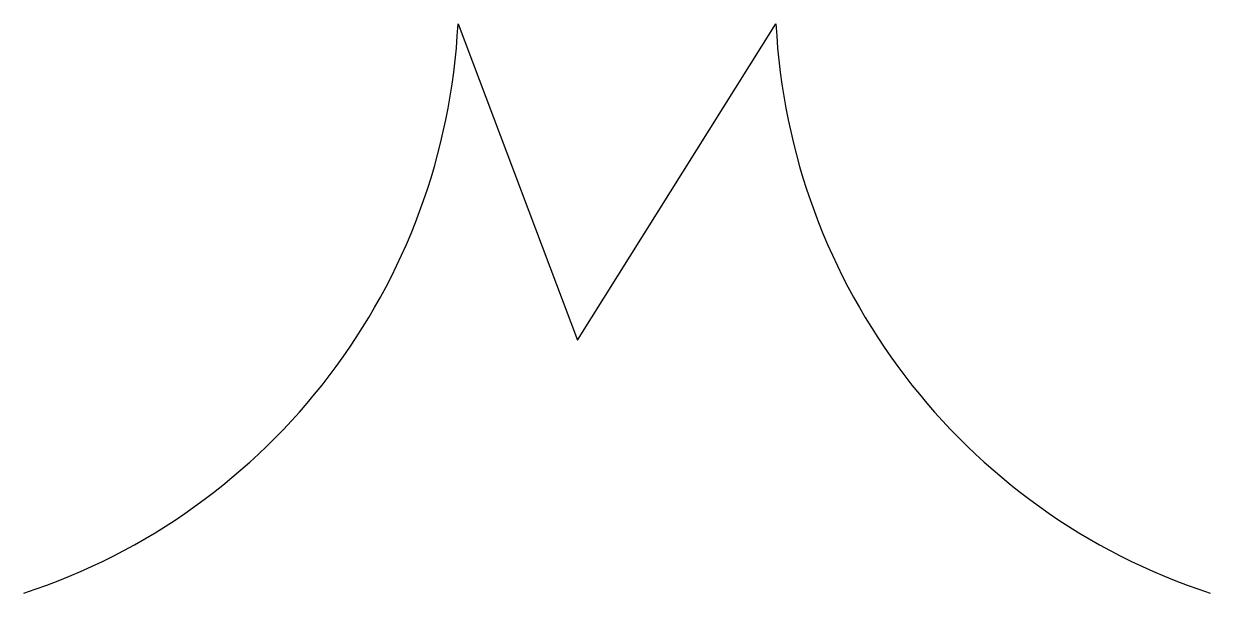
# Model space of a CAD drawing. Header units: millimetres. Extents: x -47.5 to -10, y -20 to -2.
import ezdxf

# ---------------------------------------------------------------- set-up
doc = ezdxf.new("R2010")
doc.units = ezdxf.units.MM
doc.header["$MEASUREMENT"] = 0
doc.layers.get('0').update_dxf_attribs({"lineweight": 25, "true_color": 0xffffff})

msp = doc.modelspace()

# ---------------------------------------------------------------- linework, layer by layer
for p, q in [((-33.78, -2), (-30, -12)), ((-30, -12), (-23.73, -2))]:
    msp.add_line(p, q)
for centre, start, end in [((-53.755, -1), 288.1949, 357.134), ((-3.755, -1), 182.866, 251.8051)]:
    msp.add_arc(centre, 20, start, end)

doc.saveas('drawing.dxf')
